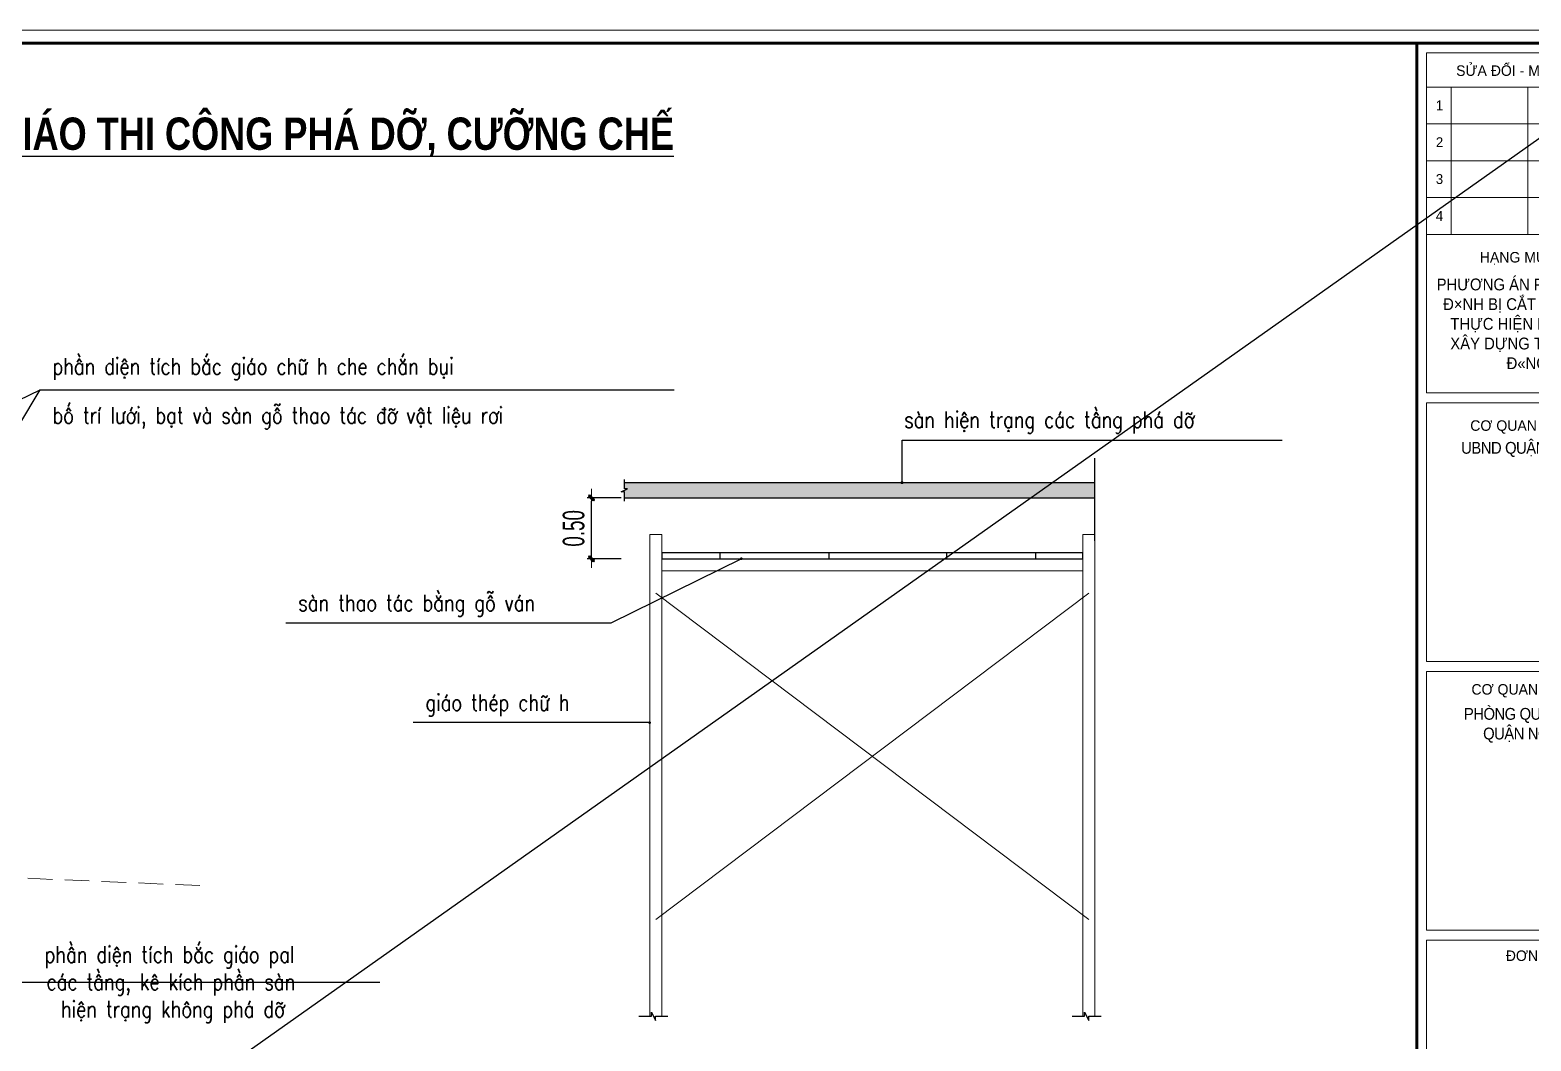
# Model space of a CAD drawing. Header units: millimetres. Extents: x 480521 to 6014615, y -961280 to 187869.
# Drawn here: x 741010 to 754729, y 86520 to 95764 of the extents above; entities that cross this region are included whole.
import ezdxf
from ezdxf.enums import TextEntityAlignment as Align

# ---------------------------------------------------------------- set-up
doc = ezdxf.new("R2010")
doc.units = ezdxf.units.MM
doc.header["$LTSCALE"] = 600
doc.header["$MEASUREMENT"] = 0
doc.linetypes.add('HIDDEN', pattern=[0.375, 0.25, -0.125])
doc.layers.get('0').update_dxf_attribs({"lineweight": 0})
doc.layers.get('Defpoints').update_dxf_attribs({"lineweight": 0})
for name, color, linetype in [('01', 8, 'Continuous'), ('CHU', 1, 'Continuous'), ('TEXT', 30, 'Continuous')]:
    doc.layers.add(name, color=color, linetype=linetype)
for name, color, linetype, lineweight in [('08. Net Text', 3, 'Continuous', 13), ('dim', 144, 'Continuous', 13), ('Hatch', 250, 'Continuous', 0), ('Khungten_LCDI', 7, 'Continuous', 25), ('LC Dim', 8, 'Continuous', 18), ('LC Net khuat', 4, 'HIDDEN', 13), ('LC Net thay', 7, 'Continuous', 25), ('LC Text1', 3, 'Continuous', 20), ('LC Text2', 7, 'Continuous', 25), ('Net Thay 1', 2, 'Continuous', 20)]:
    doc.layers.add(name, color=color, linetype=linetype, lineweight=lineweight)
doc.layers.add('KCS_Plotter', color=11, linetype='Continuous', plot=False)
doc.styles.add('HOATBIF', font='hoatbif.shx', dxfattribs={"width": 0.65})
doc.styles.add('Khungten', font='VHAVAN.TTF', dxfattribs={"width": 0.9, "height": 5000})
doc.styles.add('LC 1', font='VHAVANB.TTF')
doc.styles.add('LC 3', font='vnsimli.shx', dxfattribs={"width": 0.75})
doc.styles.add('LC3', font='VHARIALB.TTF', dxfattribs={"width": 0.8})
doc.styles.add('Text Khung Ten', font='VHAVAN.TTF')
doc.styles.add('Title', font='VHBLACK.TTF')
doc.dimstyles.new('1-100 (1-60)', dxfattribs={"dimscale": 79, "dimtxt": 2.5, "dimasz": 0.35, "dimexe": 0.5, "dimexo": 0, "dimgap": 0.8, "dimtad": 1, "dimdec": 0, "dimzin": 0, "dimdsep": 46, "dimtxsty": 'HOATBIF', "dimblk1": 'DOT', "dimblk2": 'DOT', "dimsah": 1, "dimcen": -1, "dimdle": 1, "dimclrd": 256, "dimclre": 256, "dimclrt": 4, "dimadec": 3, "dimazin": 2, "dimtfac": 0.333333, "dimtdec": 0, "dimtix": 1, "dimtmove": 2, "dimatfit": 3, "dimldrblk": 'DOT', "dimfxl": 1, "dimtvp": 0.833333, "dimtolj": 1, "dimtzin": 0, "dimarcsym": 0})
doc.dimstyles.new('1-70', dxfattribs={"dimscale": 70, "dimtxt": 2.5, "dimasz": 0.35, "dimexe": 0.5, "dimexo": 0, "dimgap": 0.8, "dimtad": 1, "dimdec": 0, "dimzin": 0, "dimdsep": 46, "dimtxsty": 'HOATBIF', "dimblk1": 'DOT', "dimblk2": 'DOT', "dimsah": 1, "dimcen": -1, "dimdle": 1, "dimclrd": 256, "dimclre": 256, "dimclrt": 4, "dimadec": 3, "dimazin": 2, "dimtfac": 0.333333, "dimtdec": 0, "dimtix": 1, "dimtmove": 2, "dimatfit": 3, "dimldrblk": 'DOT', "dimfxl": 1, "dimtvp": 0.833333, "dimtolj": 1, "dimtzin": 0, "dimarcsym": 0})

# ---------------------------------------------------------------- blocks, each defined once
blk = doc.blocks.new('lcdi fix')
at = {"layer": 'Defpoints', "lineweight": 0}
blk.add_lwpolyline([(-1200, -14850), (-1200, 14850), (40800, 14850), (40800, -14850)], close=True, dxfattribs=at)
at = {"layer": 'Khungten_LCDI', "color": 5, "lineweight": 60}
blk.add_line((36600, 14650), (36600, -14650), dxfattribs=at)
at = {"layer": 'Khungten_LCDI', "color": 9, "lineweight": 15}
for p, q in [((36750, 13981), (40450, 13981)), ((37123, 13981), (37123, 11735)), ((38293, 13981), (38293, 11735)), ((36750, 13420), (40450, 13420)), ((36750, 12858), (40450, 12858)), ((36750, 12297), (40450, 12297)), ((36750, 11735), (40450, 11735))]:
    blk.add_line(p, q, dxfattribs=at)
at = {"layer": 'Khungten_LCDI', "color": 5, "lineweight": 60}
blk.add_lwpolyline([(0, -14650), (0, 14650), (40600, 14650), (40600, -14650)], close=True, dxfattribs=at)
at = {"layer": 'Khungten_LCDI', "color": 9, "lineweight": 15}
for points in [[(36750, 9321), (40450, 9321), (40450, 14500), (36750, 14500)], [(36750, 5226), (40450, 5226), (40450, 9171), (36750, 9171)], [(36750, 1131), (40450, 1131), (40450, 5076), (36750, 5076)], [(36750, -3222), (40450, -3222), (40450, 981), (36750, 981)]]:
    blk.add_lwpolyline(points, close=True, dxfattribs=at)
at = {"color": 7, "style": 'Khungten'}
for s, p in [('söa ®æi - modifications', (38600, 14151)), ('h¹ng môc b¶n vÏ', (38566, 11307)), ('c¬ quan phª duyÖt', (38566, 8742)), ('c¬ quan thÈm ®Þnh', (38566, 4722)), ('®¬n vÞ lËp', (38566, 663))]:
    blk.add_text(s, height=160, dxfattribs=at).set_placement(p, align=Align.CENTER)
at = {"color": 4, "char_height": 180, "width": 3443.58, "attachment_point": 5, "style": 'Khungten'}
for s, insert in [('{\\f.VnArialH|b0|i0|c0|p34;PH\\fArial|b0|i0|c0|p34;ƯƠ\\f.VnArialH|b0|i0|c0|p34;NG \\fArial|b0|i0|c0|p34;Á\\f.VnArialH|b0|i0|c0|p34;N PH\\fArial|b0|i0|c0|p34;Á \\f.VnArialH|b0|i0|c0|p34;D\\fArial|b0|i0|c0|p34;Ỡ \\f.VnArialH|b0|i0|c0|p34;2 H\\fArial|b0|i0|c0|p34;Ộ \\f.VnArialH|b0|i0|c0|p34;GIA \\fArial|b0|i0|c0|p34;Đ\\f.VnArialH|b0|i0|c0|p34;×NH B\\fArial|b0|i0|c0|p34;Ị \\f.VnArialH|b0|i0|c0|p34;C\\fArial|b0|i0|c0|p34;Ắ\\f.VnArialH|b0|i0|c0|p34;T XÐN M\\fArial|b0|i0|c0|p34;Ộ\\f.VnArialH|b0|i0|c0|p34;T PH\\fArial|b0|i0|c0|p34;Ầ\\f.VnArialH|b0|i0|c0|p34;N TH\\fArial|b0|i0|c0|p34;Ự\\f.VnArialH|b0|i0|c0|p34;C HI\\fArial|b0|i0|c0|p34;Ệ\\f.VnArialH|b0|i0|c0|p34;N D\\fArial|b0|i0|c0|p34;Ự Á\\f.VnArialH|b0|i0|c0|p34;N \\fArial|b0|i0|c0|p34;ĐẦ\\f.VnArialH|b0|i0|c0|p34;U T\\fArial|b0|i0|c0|p34;Ư \\f.VnArialH|b0|i0|c0|p34;X\\fArial|b0|i0|c0|p34;Â\\f.VnArialH|b0|i0|c0|p34;Y D\\fArial|b0|i0|c0|p34;Ự\\f.VnArialH|b0|i0|c0|p34;NG TUY\\fArial|b0|i0|c0|p34;Ế\\f.VnArialH|b0|i0|c0|p34;N \\fArial|b0|i0|c0|p34;ĐƯỜ\\f.VnArialH|b0|i0|c0|p34;NG \\fArial|b0|i0|c0|p34;Đ\\f.VnArialH|b0|i0|c0|p34;«NG KHª 2}', (38609, 10371)), ('{\\f.VnArialH|b0|i0|c0|p34;\\T0.95;ubnd quËn ng« quyÒn}', (38609, 8458)), ('{\\f.VnArialH|b0|i0|c0|p34;\\T0.95;phßng qu¶n lý ®« thÞ \\PquËn ng« quyÒn}', (38609, 4254))]:
    blk.add_mtext(s, dxfattribs=dict(at, insert=insert))
at = {"color": 7, "style": 'Khungten', "width": 0.8}
for tag, p in [('REVISION', (39499, -10746)), ('NGAYHT', (39546, -11609))]:
    blk.add_attdef(tag, text='', height=200, dxfattribs=at).set_placement(p, align=Align.CENTER)
at = {"layer": '08. Net Text', "color": 7, "style": 'Text Khung Ten'}
blk.add_text('1', height=150, dxfattribs=at).set_placement((36892, 13627))
at = {"layer": '08. Net Text', "color": 7, "ltscale": 2, "style": 'Text Khung Ten'}
for s, p in [('2', (36892, 13065)), ('3', (36892, 12504)), ('4', (36892, 11942))]:
    blk.add_text(s, height=150, dxfattribs=at).set_placement(p)
at = {"layer": 'LC Text1', "color": 3, "style": 'LC 1', "width": 1.834006}
for tag, p, p2 in [('TENBANVE1', (36913, -8886), (40339, -8886)), ('TENBANVE2', (36913, -9562), (40339, -9562))]:
    blk.add_attdef(tag, text='', height=250, dxfattribs=at).set_placement(p, p2, align=Align.FIT)
at = {"layer": 'LC Text1', "style": 'Title', "width": 0.7}
blk.add_attdef('SOBANVE', text='', height=250, dxfattribs=at).set_placement((39562, -13896), align=Align.CENTER)
blk = doc.blocks.new('TIEUDE1')
at = {"layer": 'LC Text2', "color": 7, "style": 'LC 1'}
blk.add_attdef('TIªU§Ò', text='', height=5, dxfattribs=at).set_placement((0, 0), align=Align.BOTTOM_CENTER)
blk.add_attdef('TL', text='', height=3, dxfattribs=at).set_placement((0, -2), align=Align.TOP_CENTER)
blk = doc.blocks.new('DOT')
at = {"layer": 'dim'}
for p, q in [((-1, -1), (1, 1)), ((-3, 0), (3, 0))]:
    blk.add_line(p, q, dxfattribs=at)
blk.add_lwpolyline([(0.5, 1), (-1, -0.5), (-0.5, -1), (1, 0.5)], close=True, dxfattribs=at)
blk = doc.blocks.new('*D98')
at = {"layer": 'Defpoints', "color": 0, "transparency": 16777216}
for p in [(746141, 91485), (746414, 91485), (746414, 90929)]:
    blk.add_point(p, dxfattribs=at)
at = {"layer": 'LC Dim', "lineweight": -2, "transparency": 16777216}
for p, q in [((746414, 91485), (746102, 91485)), ((746141, 90957), (746141, 91457)), ((746414, 90929), (746102, 90929))]:
    blk.add_line(p, q, dxfattribs=at)
at = {"layer": 'LC Dim', "lineweight": -2, "transparency": 16777216, "xscale": 27.65, "yscale": 27.65, "zscale": 27.65}
for p, rotation in [((746141, 91485), 90), ((746141, 90929), 270)]:
    blk.add_blockref('DOT', p, dxfattribs=dict(at, rotation=rotation))
at = {"layer": 'LC Dim', "color": 4, "transparency": 16777216, "insert": (745979, 91207), "char_height": 197.5, "attachment_point": 5, "rotation": 90, "style": 'HOATBIF'}
blk.add_mtext('\\A1;0.50', dxfattribs=at)
blk = doc.blocks.new('_Dot')
at = {"color": 0, "linetype": 'ByBlock', "lineweight": -2}
blk.add_line((-0.5, 0), (-1, 0), dxfattribs=at)
at = {"color": 0, "linetype": 'ByBlock', "const_width": 0.5}
blk.add_lwpolyline([(-0.25, 0, 1), (0.25, 0, 1)], format="xyb", close=True, dxfattribs=at)
blk = doc.blocks.new('*D108')
at = {"layer": 'Defpoints', "color": 0, "transparency": 16777216}
for p in [(740388, 88094), (741494, 81380), (741226, 81347)]:
    blk.add_point(p, dxfattribs=at)
at = {"layer": 'LC Dim', "lineweight": -2, "transparency": 16777216}
for p, q in [((740388, 88094), (740696, 88133)), ((740660, 88100), (741491, 81408)), ((741226, 81347), (741533, 81385))]:
    blk.add_line(p, q, dxfattribs=at)
at = {"layer": 'LC Dim', "lineweight": -2, "transparency": 16777216, "xscale": 27.65, "yscale": 27.65, "zscale": 27.65}
for p, rotation in [((740656, 88128), 97.07620778939551), ((741494, 81380), 277.0762077893955)]:
    blk.add_blockref('DOT', p, dxfattribs=dict(at, rotation=rotation))
at = {"layer": 'LC Dim', "color": 4, "transparency": 16777216, "insert": (741236, 84774), "char_height": 197.5, "attachment_point": 5, "rotation": 277.0762, "style": 'HOATBIF'}
blk.add_mtext('\\A1;6.80', dxfattribs=at)

msp = doc.modelspace()

# ---------------------------------------------------------------- hatches: boundary and pattern name
at = {"layer": 'Hatch'}
h = msp.add_hatch(dxfattribs=at)
h.set_pattern_fill('BTCT', color=256, scale=25, style=0)
h.set_pattern_definition([(50, (-39223.54, -73053.36), (179.315046, -15.688034), [18.75, -206.25]), (355, (-39223.54, -73053.36), (-34.687833, 188.048033), [15, -165]), (100.4514, (-39208.6, -73054.67), (144.627345, 172.359886), [15.935047, -175.28553]), (46.1842, (-39223.54, -73003.36), (266.81026, -41.379754), [28.125, -309.375]), (96.6356, (-39201.3, -73006.8), (233.66568, 243.52947), [23.90257, -262.92825]), (351.1842, (-39223.54, -73003.36), (233.66549, 243.52965), [22.5, -247.5]), (21, (-39198.54, -73015.86), (149.226763, -100.654723), [18.75, -206.25]), (326, (-39198.54, -73015.86), (60.828833, 181.28751), [15, -165]), (71.4514, (-39186.1, -73024.25), (210.055657, 80.632624), [15.935047, -175.28553]), (37.5, (-39223.544, -73053.36), (3.039964, 83.2234635), [0, -163, 0, -167.5, 0, -165.625]), (7.5, (-39223.54, -73053.36), (65.767384, 98.602928), [0, -95.5, 0, -159.25, 0, -63.125]), (327.5, (-39279.294, -73053.36), (133.455609, -5.638718), [0, -62.5, 0, -195, 0, -258.75]), (317.5, (-39304.29, -73053.36), (145.796542, 25.026246), [0, -81.25, 0, -129.5, 0, -183.75]), (45, (-39223.54, -73053.36), (-66.291261, 66.291261), []), (45, (-39179.35, -73053.36), (-66.291261, 66.291261), [])])
h.paths.add_polyline_path([(750743.549, 91484.995), (750743.549, 91624.799), (746442.435, 91624.799), (746442.435, 91568.878), (746470.396, 91568.878), (746414.474, 91540.917), (746442.435, 91540.917), (746442.435, 91484.995)])

# ---------------------------------------------------------------- linework, layer by layer
at = {"layer": '01'}
msp.add_line((750743.549, 91093.544), (750743.549, 91847.396), dxfattribs=at)
for points in [[(746442.435, 91457.035), (746442.435, 91540.917), (746414.474, 91540.917), (746470.396, 91568.878), (746442.435, 91568.878), (746442.435, 91652.76)], [(746575.023, 86745.479), (746688.876, 86745.479), (746688.876, 86783.429), (746726.826, 86707.528), (746726.826, 86745.479), (746840.678, 86745.479)], [(750535.023, 86745.479), (750648.876, 86745.479), (750648.876, 86783.429), (750686.826, 86707.528), (750686.826, 86745.479), (750800.678, 86745.479)]]:
    msp.add_lwpolyline(points, dxfattribs=at)
at = {"layer": 'CHU'}
msp.add_line((746442.435, 91484.995), (750743.549, 91484.995), dxfattribs=at)
at = {"layer": 'KCS_Plotter'}
msp.add_line((731004.637, 77943.59), (756204.637, 95763.59), dxfattribs=at)
at = {"layer": 'LC Net khuat', "color": 1, "lineweight": 13, "ltscale": 1.5, "flags": 128}
msp.add_lwpolyline([(742562.754, 87940.787), (733726.138, 88313.987)], dxfattribs=at)
at = {"layer": 'Net Thay 1'}
for p, q in [((746728.549, 90615.643), (750688.549, 87630.224)), ((750688.549, 90615.643), (746728.549, 87630.224))]:
    msp.add_line(p, q, dxfattribs=at)
for points in [[(746783.549, 86745.479), (746783.549, 91149.466), (746673.549, 91149.466), (746673.549, 86745.479)], [(750743.549, 86745.479), (750743.549, 91149.466), (750633.549, 91149.466), (750633.549, 86745.479)]]:
    msp.add_lwpolyline(points, dxfattribs=at)
msp.add_lwpolyline([(746783.549, 90819.466), (750633.549, 90819.466), (750633.549, 90929.466), (746783.549, 90929.466)], close=True, dxfattribs=at)
at = {"layer": 'TEXT'}
for p, q in [((746442.435, 91624.799), (750743.549, 91624.799)), ((747317.349, 90929.466), (747317.349, 90984.466)), ((748314.482, 90929.466), (748314.482, 90984.466)), ((749388.977, 90929.466), (749388.977, 90984.466)), ((750202.191, 90929.466), (750202.191, 90984.466))]:
    msp.add_line(p, q, dxfattribs=at)
msp.add_lwpolyline([(746783.549, 90929.466), (750633.549, 90929.466), (750633.549, 90984.466), (746783.549, 90984.466)], close=True, dxfattribs=at)

# ---------------------------------------------------------------- block references
at = {"layer": 'LC Net thay', "xscale": 0.6000000155618168, "yscale": 0.6000000155618168, "zscale": 0.6000000155618168}
msp.add_blockref('lcdi fix', (731724.637, 86853.59), dxfattribs=at)
at = {"layer": 'LC Text2'}
ref = msp.add_blockref('TIEUDE1', (741790.528, 94579.276), dxfattribs=dict(at, xscale=60.00000000003865, yscale=60.00000000003865, zscale=60.00000000003865))
ref.add_attrib('TIªU§Ò', '%%UmÆt b»ng bè trÝ giµn gi¸o thi c«ng ph¸ dì, c\xadìng chÕ', dxfattribs={"color": 7, "height": 295.46488, "style": 'LC3', "width": 0.8}).set_placement((741790.528, 94579.276), align=Align.BOTTOM_CENTER)

# ---------------------------------------------------------------- texts
at = {"layer": 'LC Text1', "color": 3, "style": 'LC 3', "width": 0.8}
for s, p in [('phÇn diÖn tÝch b¾c gi¸o ch÷ h che ch¾n bôi', (741215.575, 92613.707)), ('bè trÝ l\xadíi, b¹t vµ sµn gç thao t¸c ®ì vËt liÖu r¬i', (741215.575, 92164.998)), ('sµn hiÖn tr¹ng c¸c tÇng ph¸ dì', (748999.456, 92125.748)), ('sµn thao t¸c b»ng gç v¸n', (743461.465, 90450.268)), ('gi¸o thÐp ch÷ h', (744624.423, 89539.314))]:
    msp.add_text(s, height=150, dxfattribs=at).set_placement(p)
at = {"layer": 'LC Text1', "color": 3, "insert": (741022.509, 87385.778), "char_height": 150, "width": 3173.999, "attachment_point": 1, "style": 'LC 3'}
msp.add_mtext('\\pi121.28521;{\\W0.8;phÇn diÖn tÝch b¾c gi¸o pal \\P\\pi138.42807;c¸c tÇng, kª kÝch phÇn sµn \\P\\pi269.85664;hiÖn tr¹ng kh«ng ph¸ dì}', dxfattribs=at)

# ---------------------------------------------------------------- dimensions: what is measured, and where the dimension line sits
at = {"layer": 'LC Dim'}
dim = msp.add_linear_dim(base=(746141.248, 91484.995), p1=(746414.474, 90929.466), p2=(746414.474, 91484.995), angle=90, text='0.50', dimstyle='1-100 (1-60)', override={"dimdec": 2, "dimlfac": 0.001}, dxfattribs=at)
dim.commit()
dim.dimension.update_dxf_attribs({"geometry": '*D98', "text_midpoint": (745979.298, 91207.231)})
dim = msp.add_linear_dim(base=(741494.003, 81380.208), p1=(740387.94, 88094.334), p2=(741225.534, 81346.881), angle=97.0762078, dimstyle='1-100 (1-60)', override={"dimdec": 2, "dimlfac": 0.001}, dxfattribs=at)
dim.commit()
dim.dimension.update_dxf_attribs({"geometry": '*D108', "text_midpoint": (741235.922, 84773.885)})

# ---------------------------------------------------------------- leaders
at = {"layer": '01'}
for points in [[(747511.614, 90929.466), (746318.712, 90341.51), (743348.757, 90341.51)], [(746673.549, 89430.556), (744511.715, 89430.556)]]:
    msp.add_leader(points, dimstyle='1-70', override={"dimgap": 0.8, "dimtad": 0}, dxfattribs=at)
at = {"layer": 'LC Dim'}
for points, override in [([(738648.167, 91290.133), (741102.071, 92474.318), (746897.276, 92474.318)], {"dimasz": 4, "dimdec": 2, "dimlfac": 0.001}), ([(739149.58, 89219.956), (741102.071, 92474.318), (746897.276, 92474.318)], {"dimasz": 4, "dimdec": 2, "dimlfac": 0.001}), ([(748980.237, 91624.799), (748980.237, 92011.895), (752454.594, 92011.895)], {"dimdec": 2, "dimlfac": 0.001}), ([(739795.196, 87057.177), (744208.245, 87057.177)], {"dimasz": 3, "dimdec": 2, "dimlfac": 0.001})]:
    msp.add_leader(points, dimstyle='1-100 (1-60)', override=override, dxfattribs=at)

doc.saveas('drawing.dxf')
